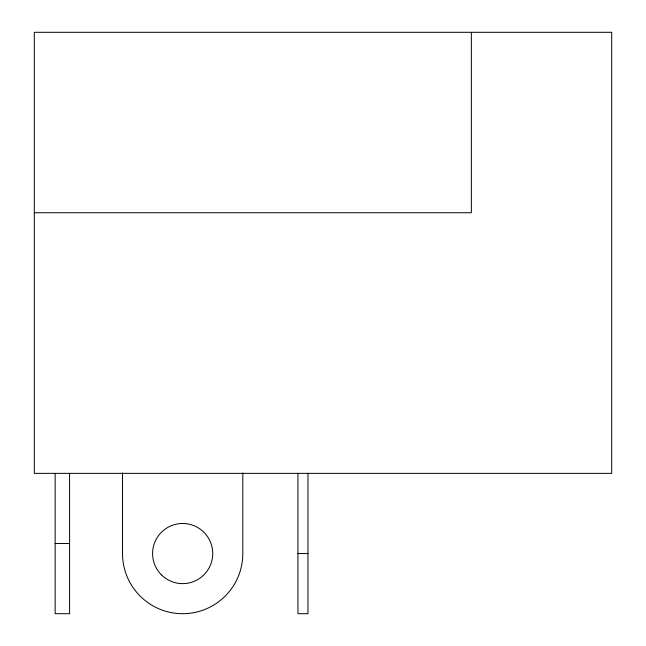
<?xml version="1.0" encoding="UTF-8"?>
<svg xmlns="http://www.w3.org/2000/svg" width="646" height="646" viewBox="0 0 646 646"><rect width="100%" height="100%" fill="white"/><g stroke="black" fill="none" stroke-linecap="round" stroke-linejoin="round"><path stroke-width="0.97" d="M34.303 212.736L471.354 212.736L471.354 32.3M55.152 543.528L69.59 543.528M297.943 553.557L307.964 553.557M307.964 473.365L307.964 613.7L297.943 613.7L297.943 473.365M242.807 472.961L242.807 553.557A60.143 60.143 0 0 1 182.665 613.7A60.143 60.143 0 0 1 122.514 553.557L122.514 472.961M69.59 473.365L69.59 613.7L55.152 613.7L55.152 473.365M611.697 32.3L34.303 32.3L34.303 473.365L611.697 473.365L611.697 32.3M161.395 574.819A30.071 30.071 0 0 0 211.71 561.342A30.071 30.071 0 0 0 174.88 524.504A30.071 30.071 0 0 0 161.395 574.819"/></g></svg>
